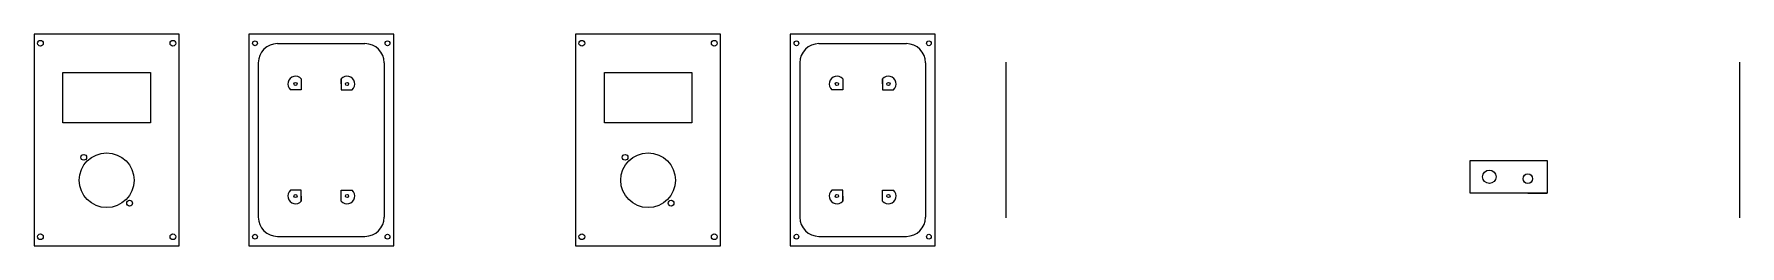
# Model space of a CAD drawing. Header units: millimetres. Extents: x 26 to 913, y -86 to 25.
import ezdxf

# ---------------------------------------------------------------- set-up
doc = ezdxf.new("R2010")
doc.units = ezdxf.units.MM
doc.layers.get('0').update_dxf_attribs({"true_color": 0xc2ced6})

msp = doc.modelspace()

# ---------------------------------------------------------------- linework, layer by layer
for p, q in [((25.92, 24.58), (25.92, -85.87)), ((101.42, 24.58), (25.92, 24.58)), ((25.92, 24.58), (25.92, -85.87)), ((101.42, 24.58), (25.92, 24.58)), ((101.42, -85.87), (101.42, 24.58)), ((101.42, -85.87), (101.42, 24.58)), ((137.58, 24.58), (137.58, -85.87)), ((213.08, 24.58), (137.58, 24.58)), ((137.58, 24.58, 4), (137.58, -85.87, 4)), ((213.08, 24.58, 4), (137.58, 24.58, 4)), ((152.58, 19.58, 4), (198.08, 19.58, 4)), ((213.08, -85.87), (213.08, 24.58)), ((213.08, -85.87, 4), (213.08, 24.58, 4)), ((307.63, 24.58), (307.63, -85.87)), ((383.13, 24.58), (307.63, 24.58)), ((307.63, 24.58), (307.63, -85.87)), ((383.13, 24.58), (307.63, 24.58)), ((383.13, -85.87), (383.13, 24.58)), ((383.13, -85.87), (383.13, 24.58)), ((419.28, 24.58), (419.28, -85.87)), ((494.78, 24.58), (419.28, 24.58)), ((419.28, 24.58, 4), (419.28, -85.87, 4)), ((494.78, 24.58, 4), (419.28, 24.58, 4)), ((434.28, 19.58, 4), (479.78, 19.58, 4)), ((494.78, -85.87), (494.78, 24.58)), ((494.78, -85.87, 4), (494.78, 24.58, 4)), ((142.58, 9.58, 4), (142.58, -70.87, 4)), ((208.08, 9.58, 4), (208.08, -70.87, 4)), ((424.28, 9.58, 4), (424.28, -70.87, 4)), ((489.78, 9.58, 4), (489.78, -70.87, 4)), ((531.75, -71.14, 74), (531.75, 9.86, 74)), ((913.47, -71.14, 74), (913.47, 9.86, 74)), ((40.92, 4.58), (86.42, 4.58)), ((40.92, -21.62), (40.92, 4.58)), ((86.42, 4.58), (86.42, -21.62)), ((164.93, 1.2, 4), (164.93, -4.44, 4)), ((185.73, -1.44, 4), (185.73, 1.2, 4)), ((185.73, 1.2, 4), (185.73, -4.44, 4)), ((322.63, 4.58), (368.13, 4.58)), ((322.63, -21.62), (322.63, 4.58)), ((368.13, 4.58), (368.13, -21.62)), ((446.63, 1.2, 4), (446.63, -4.44, 4)), ((467.43, -1.44, 4), (467.43, 1.2, 4)), ((467.43, 1.2, 4), (467.43, -4.44, 4)), ((164.93, -4.44, 4), (159.28, -4.44, 4)), ((185.73, -4.44, 4), (191.37, -4.44, 4)), ((188.73, -4.44, 4), (191.37, -4.44, 4)), ((446.63, -4.44, 4), (440.98, -4.44, 4)), ((467.43, -4.44, 4), (473.08, -4.44, 4)), ((470.43, -4.44, 4), (473.08, -4.44, 4)), ((86.42, -21.62), (40.92, -21.62)), ((368.13, -21.62), (322.63, -21.62)), ((773.12, -46.31), (773.12, -41.31)), ((773.12, -41.31), (803.12, -41.31)), ((803.12, -41.31), (813.12, -41.31)), ((813.12, -41.31), (813.12, -58.31)), ((773.12, -58.31), (773.12, -46.31)), ((164.93, -56.84, 4), (159.28, -56.84, 4)), ((164.93, -62.49, 4), (164.93, -56.84, 4)), ((164.93, -59.84, 4), (164.93, -62.49, 4)), ((185.73, -62.49, 4), (185.73, -56.84, 4)), ((185.73, -56.84, 4), (191.37, -56.84, 4)), ((446.63, -56.84, 4), (440.98, -56.84, 4)), ((446.63, -62.49, 4), (446.63, -56.84, 4)), ((446.63, -59.84, 4), (446.63, -62.49, 4)), ((467.43, -62.49, 4), (467.43, -56.84, 4)), ((467.43, -56.84, 4), (473.08, -56.84, 4)), ((783.12, -58.31), (773.12, -58.31)), ((813.12, -58.31), (783.12, -58.31)), ((803.12, -58.31), (813.12, -58.31)), ((25.92, -85.87), (101.42, -85.87)), ((25.92, -85.87), (101.42, -85.87)), ((25.92, -85.87), (25.92, -85.87)), ((137.58, -85.87), (213.08, -85.87)), ((137.58, -85.87), (137.58, -85.87)), ((137.58, -85.87, 4), (213.08, -85.87, 4)), ((137.58, -85.87, 4), (137.58, -85.87, 4)), ((152.58, -80.87, 4), (198.08, -80.87, 4)), ((198.08, -80.87, 4), (198.08, -80.87, 4)), ((307.63, -85.87), (383.13, -85.87)), ((307.63, -85.87), (383.13, -85.87)), ((307.63, -85.87), (307.63, -85.87)), ((419.28, -85.87), (494.78, -85.87)), ((419.28, -85.87), (419.28, -85.87)), ((419.28, -85.87, 4), (494.78, -85.87, 4)), ((419.28, -85.87, 4), (419.28, -85.87, 4)), ((434.28, -80.87, 4), (479.78, -80.87, 4)), ((479.78, -80.87, 4), (479.78, -80.87, 4))]:
    msp.add_line(p, q)
for centre, radius in [((29.21, 19.78), 1.5), ((98.14, 19.78), 1.5), ((140.86, 19.78, 4), 1.25), ((209.79, 19.78, 4), 1.25), ((310.91, 19.78), 1.5), ((379.84, 19.78), 1.5), ((422.57, 19.78, 4), 1.25), ((491.49, 19.78, 4), 1.25), ((161.93, -1.44, 4), 0.85), ((188.73, -1.44, 4), 0.85), ((443.63, -1.44, 4), 0.85), ((470.43, -1.44, 4), 0.85), ((63.67, -51.62), 14.25), ((51.72, -39.67), 1.5), ((345.38, -51.62), 14.25), ((333.43, -39.67), 1.5), ((783.12, -49.81), 3.5), ((803.12, -50.81), 2.5), ((75.62, -63.57), 1.5), ((161.93, -59.84, 4), 0.85), ((188.73, -59.84, 4), 0.85), ((357.33, -63.57), 1.5), ((443.63, -59.84, 4), 0.85), ((470.43, -59.84, 4), 0.85), ((29.21, -81.06), 1.5), ((98.14, -81.06), 1.5), ((140.86, -81.06, 4), 1.25), ((209.79, -81.06, 4), 1.25), ((310.91, -81.06), 1.5), ((379.84, -81.06), 1.5), ((422.57, -81.06, 4), 1.25), ((491.49, -81.06, 4), 1.25)]:
    msp.add_circle(centre, radius)
for centre, radius, start, end in [((152.58, 9.58, 4), 10, 90, 180), ((198.08, 9.58, 4), 10, 0, 90), ((434.28, 9.58, 4), 10, 90, 180), ((479.78, 9.58, 4), 10, 0, 90), ((161.93, -1.44, 4), 4, 41.40962, 228.59038), ((188.73, -1.44, 4), 4, 311.40962, 138.59038), ((443.63, -1.44, 4), 4, 41.40962, 228.59038), ((470.43, -1.44, 4), 4, 311.40962, 138.59038), ((161.93, -59.84, 4), 4, 131.40962, 318.59038), ((188.73, -59.84, 4), 4, 221.40962, 48.59038), ((443.63, -59.84, 4), 4, 131.40962, 318.59038), ((470.43, -59.84, 4), 4, 221.40962, 48.59038), ((152.58, -70.87, 4), 10, 180, 270), ((198.08, -70.87, 4), 10, 270, 0), ((434.28, -70.87, 4), 10, 180, 270), ((479.78, -70.87, 4), 10, 270, 0)]:
    msp.add_arc(centre, radius, start, end)

doc.saveas('drawing.dxf')
